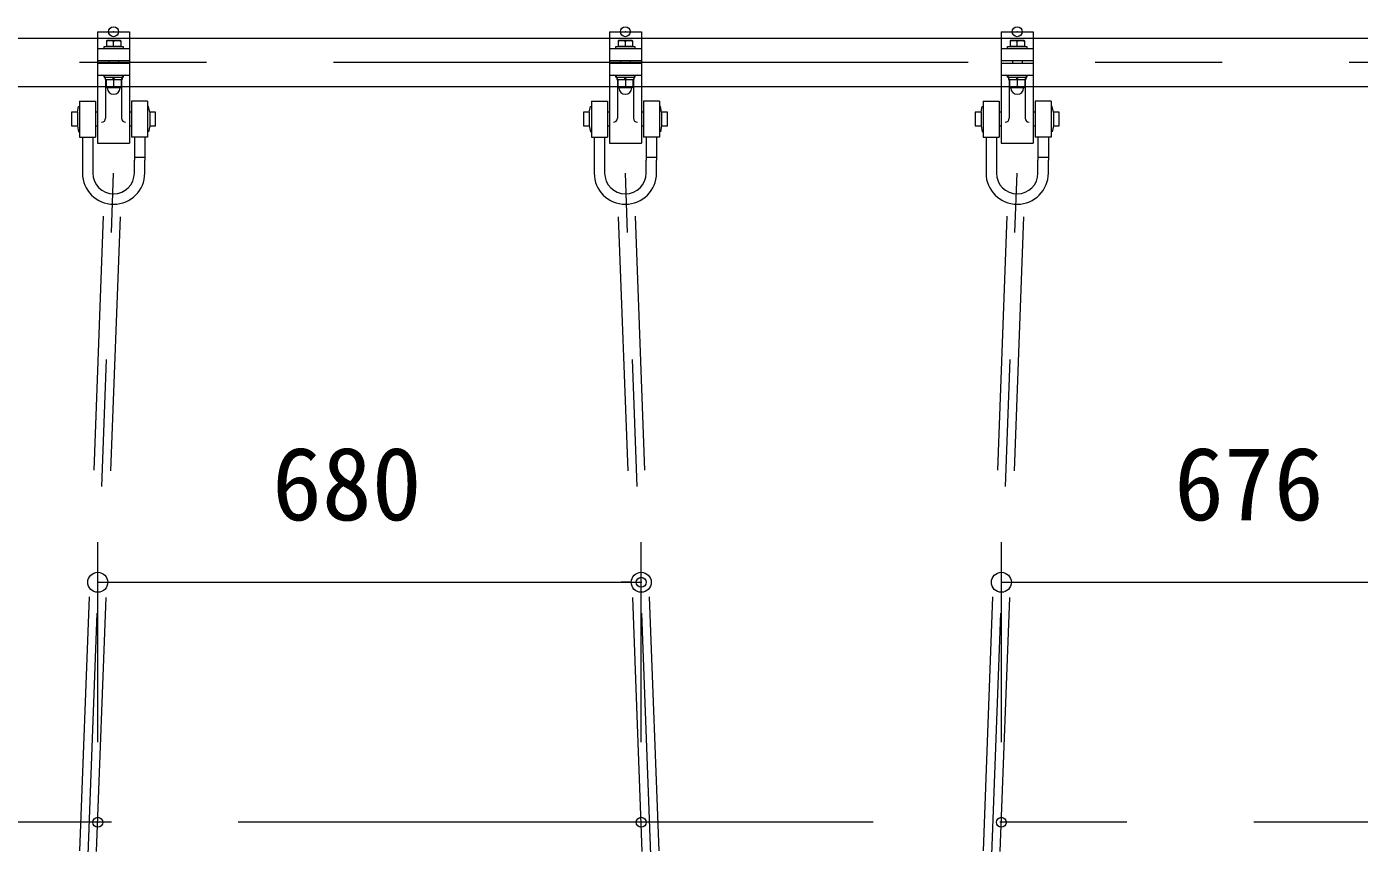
# Model space of a CAD drawing. Units: millimetres, scale not verified. Extents: x 0 to 420, y 0 to 297.
# Drawn here: x 67.88 to 101.21, y 92.74 to 113.16 of the extents above; entities that cross this region are included whole.
import ezdxf
from ezdxf.enums import TextEntityAlignment as Align

# ---------------------------------------------------------------- set-up
doc = ezdxf.new("R2010")
doc.units = ezdxf.units.MM
doc.header["$LTSCALE"] = 0.5
doc.header["$PDMODE"] = 32
doc.header["$PDSIZE"] = 0.25
doc.linetypes.add('USER1', pattern=[50.8, 31.75, -6.35, 6.35, -6.35])
doc.linetypes.add('USER2', pattern=[19.05, 12.7, -6.35])
doc.layers.add('LY_5', color=2, linetype='Continuous', lineweight=18)
doc.layers.add('LY_6', color=7, linetype='Continuous', lineweight=0)
doc.styles.add('ＭＳ ゴシック', font='')
doc.styles.get('ＭＳ ゴシック').set_extended_font_data('MS Gothic')

# ---------------------------------------------------------------- blocks, each defined once
blk = doc.blocks.new('-022-_DOTBLANK')
at = {"color": 7, "linetype": 'Continuous', "lineweight": 0}
blk.add_line((-0.5, 0), (-1, 0), dxfattribs=at)
blk.add_circle((0, 0), 0.5, dxfattribs=at)

msp = doc.modelspace()

# ---------------------------------------------------------------- linework, layer by layer
at = {"layer": 'LY_5'}
for p, q in [((69.65, 113.0327), (69.65, 110.2477)), ((69.65, 113.0327), (70.45, 113.0327)), ((70.45, 113.0327), (70.45, 110.2477)), ((82.45, 113.0327), (82.45, 110.2477)), ((82.45, 113.0327), (83.25, 113.0327)), ((83.25, 113.0327), (83.25, 110.2477)), ((92.25, 113.0327), (92.25, 110.2477)), ((92.25, 113.0327), (93.05, 113.0327)), ((93.05, 113.0327), (93.05, 110.2477)), ((69.81, 112.6127), (69.81, 112.6627)), ((69.81, 112.6627), (70.29, 112.6627)), ((69.87, 112.8027), (69.88, 112.8127)), ((69.87, 112.8027), (69.87, 112.6627)), ((70.23, 112.6627), (69.87, 112.6627)), ((70.22, 112.8127), (69.88, 112.8127)), ((70.05, 112.6627), (70.05, 112.79)), ((70.23, 112.8027), (70.22, 112.8127)), ((70.23, 112.8027), (70.23, 112.6627)), ((70.29, 112.6627), (70.29, 112.6127)), ((82.61, 112.6127), (82.61, 112.6627)), ((82.61, 112.6627), (83.09, 112.6627)), ((82.67, 112.8027), (82.68, 112.8127)), ((82.67, 112.8027), (82.67, 112.6627)), ((83.03, 112.6627), (82.67, 112.6627)), ((83.02, 112.8127), (82.68, 112.8127)), ((82.85, 112.6627), (82.85, 112.79)), ((83.03, 112.8027), (83.02, 112.8127)), ((83.03, 112.8027), (83.03, 112.6627)), ((83.09, 112.6627), (83.09, 112.6127)), ((92.41, 112.6127), (92.41, 112.6627)), ((92.41, 112.6627), (92.89, 112.6627)), ((92.47, 112.8027), (92.48, 112.8127)), ((92.47, 112.8027), (92.47, 112.6627)), ((92.83, 112.6627), (92.47, 112.6627)), ((92.82, 112.8127), (92.48, 112.8127)), ((92.65, 112.6627), (92.65, 112.79)), ((92.83, 112.8027), (92.82, 112.8127)), ((92.83, 112.8027), (92.83, 112.6627)), ((92.89, 112.6627), (92.89, 112.6127)), ((69.65, 112.6127), (70.45, 112.6127)), ((69.81, 112.6127), (70.29, 112.6127)), ((82.45, 112.6127), (83.25, 112.6127)), ((82.61, 112.6127), (83.09, 112.6127)), ((92.25, 112.6127), (93.05, 112.6127)), ((92.41, 112.6127), (92.89, 112.6127)), ((69.65, 112.3127), (70.45, 112.3127)), ((69.65, 112.2477), (70.45, 112.2477)), ((82.45, 112.3127), (83.25, 112.3127)), ((82.45, 112.2477), (83.25, 112.2477)), ((92.25, 112.3127), (93.05, 112.3127)), ((92.25, 112.2477), (93.05, 112.2477)), ((69.65, 111.9477), (70.45, 111.9477)), ((69.81, 111.8977), (69.81, 111.9477)), ((69.81, 111.9477), (70.29, 111.9477)), ((69.81, 111.8977), (70.29, 111.8977)), ((69.835, 111.8977), (69.835, 111.8377)), ((69.835, 111.8977), (70.265, 111.8977)), ((69.835, 111.8377), (70.265, 111.8377)), ((69.85, 111.8477), (69.85, 110.8694)), ((69.86, 111.8377), (70.24, 111.8377)), ((69.86, 111.8377), (69.86, 111.6435)), ((70.0466, 111.8377), (70.0306, 111.8977)), ((70.05, 111.8377), (70.05, 111.6604)), ((70.0694, 111.8377), (70.0533, 111.8977)), ((70.24, 111.8377), (70.24, 111.6435)), ((70.25, 111.8477), (70.25, 110.8694)), ((70.265, 111.8977), (70.265, 111.8377)), ((70.29, 111.9477), (70.29, 111.8977)), ((82.45, 111.9477), (83.25, 111.9477)), ((82.61, 111.8977), (82.61, 111.9477)), ((82.61, 111.9477), (83.09, 111.9477)), ((82.61, 111.8977), (83.09, 111.8977)), ((82.635, 111.8977), (82.635, 111.8377)), ((82.635, 111.8977), (83.065, 111.8977)), ((82.635, 111.8377), (83.065, 111.8377)), ((82.65, 111.8477), (82.65, 110.8694)), ((82.66, 111.8377), (83.04, 111.8377)), ((82.66, 111.8377), (82.66, 111.6435)), ((82.8467, 111.8377), (82.8306, 111.8977)), ((82.85, 111.8377), (82.85, 111.6604)), ((82.8694, 111.8377), (82.8533, 111.8977)), ((83.04, 111.8377), (83.04, 111.6435)), ((83.05, 111.8477), (83.05, 110.8694)), ((83.065, 111.8977), (83.065, 111.8377)), ((83.09, 111.9477), (83.09, 111.8977)), ((92.25, 111.9477), (93.05, 111.9477)), ((92.41, 111.8977), (92.41, 111.9477)), ((92.41, 111.9477), (92.89, 111.9477)), ((92.41, 111.8977), (92.89, 111.8977)), ((92.435, 111.8977), (92.435, 111.8377)), ((92.435, 111.8977), (92.865, 111.8977)), ((92.435, 111.8377), (92.865, 111.8377)), ((92.45, 111.8477), (92.45, 110.8694)), ((92.46, 111.8377), (92.84, 111.8377)), ((92.46, 111.8377), (92.46, 111.6435)), ((92.6466, 111.8377), (92.6306, 111.8977)), ((92.65, 111.8377), (92.65, 111.6604)), ((92.6694, 111.8377), (92.6533, 111.8977)), ((92.84, 111.8377), (92.84, 111.6435)), ((92.85, 111.8477), (92.85, 110.8694)), ((92.865, 111.8977), (92.865, 111.8377)), ((92.89, 111.9477), (92.89, 111.8977)), ((69.86, 111.6435), (69.87, 111.6377)), ((69.87, 111.6377), (70.23, 111.6377)), ((69.89, 111.6277), (69.89, 111.6377)), ((70.21, 111.6277), (70.21, 111.6377)), ((70.24, 111.6435), (70.23, 111.6377)), ((82.66, 111.6435), (82.67, 111.6377)), ((82.67, 111.6377), (83.03, 111.6377)), ((82.69, 111.6277), (82.69, 111.6377)), ((83.01, 111.6277), (83.01, 111.6377)), ((83.04, 111.6435), (83.03, 111.6377)), ((92.46, 111.6435), (92.47, 111.6377)), ((92.47, 111.6377), (92.83, 111.6377)), ((92.49, 111.6277), (92.49, 111.6377)), ((92.81, 111.6277), (92.81, 111.6377)), ((92.84, 111.6435), (92.83, 111.6377)), ((69, 111.0177), (69, 110.6777)), ((69.1448, 111.0177), (69, 111.0177)), ((69.1448, 111.0173), (69.1755, 111.1647)), ((69.1448, 111.0173), (69.1448, 110.6781)), ((69.1755, 111.1647), (69.2, 111.1596)), ((69.2, 111.2977), (69.2, 110.3977)), ((69.2, 111.2977), (69.6, 111.2977)), ((69.2, 111.1596), (69.2, 110.5357)), ((69.6, 111.2977), (69.6, 110.3977)), ((69.65, 111.0177), (69.6, 111.0177)), ((70.5, 111.0177), (70.4498, 111.0177)), ((70.5, 111.2977), (70.5, 110.3977)), ((70.9, 111.2977), (70.5, 111.2977)), ((70.9, 111.2977), (70.9, 110.3977)), ((70.9245, 111.1647), (70.9, 111.1596)), ((70.9, 111.1596), (70.9, 110.5357)), ((70.9552, 111.0173), (70.9245, 111.1647)), ((71.1, 111.0177), (70.9551, 111.0177)), ((70.9552, 111.0173), (70.9552, 110.6781)), ((71.1, 110.6777), (71.1, 111.0177)), ((81.8, 111.0177), (81.8, 110.6777)), ((81.9448, 111.0177), (81.8, 111.0177)), ((81.9448, 111.0173), (81.9755, 111.1647)), ((81.9448, 111.0173), (81.9448, 110.6781)), ((81.9755, 111.1647), (82, 111.1596)), ((82, 111.2977), (82, 110.3977)), ((82, 111.2977), (82.4, 111.2977)), ((82, 111.1596), (82, 110.5357)), ((82.4, 111.2977), (82.4, 110.3977)), ((82.45, 111.0177), (82.4, 111.0177)), ((83.3, 111.0177), (83.2498, 111.0177)), ((83.3, 111.2977), (83.3, 110.3977)), ((83.7, 111.2977), (83.3, 111.2977)), ((83.7, 111.2977), (83.7, 110.3977)), ((83.7245, 111.1647), (83.7, 111.1596)), ((83.7, 111.1596), (83.7, 110.5357)), ((83.7552, 111.0173), (83.7245, 111.1647)), ((83.9, 111.0177), (83.7551, 111.0177)), ((83.7552, 111.0173), (83.7552, 110.6781)), ((83.9, 110.6777), (83.9, 111.0177)), ((91.6, 111.0177), (91.6, 110.6777)), ((91.7448, 111.0177), (91.6, 111.0177)), ((91.7448, 111.0173), (91.7755, 111.1647)), ((91.7448, 111.0173), (91.7448, 110.6781)), ((91.7755, 111.1647), (91.8, 111.1596)), ((91.8, 111.2977), (91.8, 110.3977)), ((91.8, 111.2977), (92.2, 111.2977)), ((91.8, 111.1596), (91.8, 110.5357)), ((92.2, 111.2977), (92.2, 110.3977)), ((92.25, 111.0177), (92.2, 111.0177)), ((93.1, 111.0177), (93.0498, 111.0177)), ((93.1, 111.2977), (93.1, 110.3977)), ((93.5, 111.2977), (93.1, 111.2977)), ((93.5, 111.2977), (93.5, 110.3977)), ((93.5245, 111.1647), (93.5, 111.1596)), ((93.5, 111.1596), (93.5, 110.5357)), ((93.5552, 111.0173), (93.5245, 111.1647)), ((93.7, 111.0177), (93.5551, 111.0177)), ((93.5552, 111.0173), (93.5552, 110.6781)), ((93.7, 110.6777), (93.7, 111.0177)), ((69, 110.6777), (69.1448, 110.6777)), ((69.1448, 110.6781), (69.1755, 110.5306)), ((69.6, 110.6777), (69.65, 110.6777)), ((70.4498, 110.6777), (70.5, 110.6777)), ((70.9552, 110.6781), (70.9245, 110.5306)), ((70.9551, 110.6777), (71.1, 110.6777)), ((81.8, 110.6777), (81.9448, 110.6777)), ((81.9448, 110.6781), (81.9755, 110.5306)), ((82.4, 110.6777), (82.45, 110.6777)), ((83.2498, 110.6777), (83.3, 110.6777)), ((83.7552, 110.6781), (83.7245, 110.5306)), ((83.7551, 110.6777), (83.9, 110.6777)), ((91.6, 110.6777), (91.7448, 110.6777)), ((91.7448, 110.6781), (91.7755, 110.5306)), ((92.2, 110.6777), (92.25, 110.6777)), ((93.0498, 110.6777), (93.1, 110.6777)), ((93.5552, 110.6781), (93.5245, 110.5306)), ((93.5551, 110.6777), (93.7, 110.6777)), ((69.1755, 110.5306), (69.2, 110.5357)), ((69.2, 110.3977), (69.6, 110.3977)), ((69.27, 110.3977), (69.27, 109.4977)), ((69.53, 110.3977), (69.53, 109.4977)), ((70.9, 110.3977), (70.5, 110.3977)), ((70.57, 110.3977), (70.57, 109.8177)), ((70.83, 110.3977), (70.83, 109.8177)), ((70.9245, 110.5306), (70.9, 110.5357)), ((81.9755, 110.5306), (82, 110.5357)), ((82, 110.3977), (82.4, 110.3977)), ((82.07, 110.3977), (82.07, 109.4977)), ((82.33, 110.3977), (82.33, 109.4977)), ((83.7, 110.3977), (83.3, 110.3977)), ((83.37, 110.3977), (83.37, 109.8177)), ((83.63, 110.3977), (83.63, 109.8177)), ((83.7245, 110.5306), (83.7, 110.5357)), ((91.7755, 110.5306), (91.8, 110.5357)), ((91.8, 110.3977), (92.2, 110.3977)), ((91.87, 110.3977), (91.87, 109.4977)), ((92.13, 110.3977), (92.13, 109.4977)), ((93.5, 110.3977), (93.1, 110.3977)), ((93.17, 110.3977), (93.17, 109.8177)), ((93.43, 110.3977), (93.43, 109.8177)), ((93.5245, 110.5306), (93.5, 110.5357)), ((69.65, 110.2477), (70.45, 110.2477)), ((82.45, 110.2477), (83.25, 110.2477)), ((92.25, 110.2477), (93.05, 110.2477)), ((70.57, 109.8977), (70.83, 109.8977)), ((70.57, 109.4977), (70.57, 109.8177)), ((70.83, 109.4977), (70.83, 109.8177)), ((83.37, 109.8977), (83.63, 109.8977)), ((83.37, 109.4977), (83.37, 109.8177)), ((83.63, 109.4977), (83.63, 109.8177)), ((93.17, 109.8977), (93.43, 109.8977)), ((93.17, 109.4977), (93.17, 109.8177)), ((93.43, 109.4977), (93.43, 109.8177))]:
    msp.add_line(p, q, dxfattribs=at)
at = {"layer": 'LY_5', "color": 7, "lineweight": 0}
for p, q in [((60.65, 112.8727), (69.65, 112.8727)), ((70.45, 112.8727), (82.45, 112.8727)), ((83.25, 112.8727), (92.25, 112.8727)), ((93.05, 112.8727), (103.35, 112.8727)), ((60.65, 111.6627), (69.65, 111.6627)), ((70.45, 111.6627), (82.45, 111.6627)), ((83.25, 111.6627), (92.25, 111.6627)), ((93.05, 111.6627), (103.35, 111.6627))]:
    msp.add_line(p, q, dxfattribs=at)
at = {"layer": 'LY_5', "color": 7, "linetype": 'USER2', "lineweight": 0}
for p, q in [((69.65, 112.8727), (70.45, 112.8727)), ((82.45, 112.8727), (83.25, 112.8727)), ((92.25, 112.8727), (93.05, 112.8727)), ((69.93, 112.3127), (69.93, 112.2477)), ((70.17, 112.3127), (70.17, 112.2477)), ((82.73, 112.3127), (82.73, 112.2477)), ((82.97, 112.3127), (82.97, 112.2477)), ((92.53, 112.3127), (92.53, 112.2477)), ((92.77, 112.3127), (92.77, 112.2477)), ((69.65, 111.6627), (70.45, 111.6627)), ((82.45, 111.6627), (83.25, 111.6627)), ((92.25, 111.6627), (93.05, 111.6627)), ((68.8506, 83.0374), (69.8401, 109.5055)), ((69.2703, 83.0217), (70.2599, 109.4898)), ((83.6297, 83.0217), (82.6401, 109.4898)), ((84.0494, 83.0374), (83.0599, 109.5055)), ((91.4506, 83.0374), (92.4401, 109.5055)), ((91.8703, 83.0217), (92.8599, 109.4898))]:
    msp.add_line(p, q, dxfattribs=at)
at = {"layer": 'LY_5', "color": 7, "linetype": 'USER1', "lineweight": 0}
for p, q in [((50.15, 112.2677), (106.25, 112.2677)), ((69.0455, 82.6298), (70.05, 109.4977)), ((83.8545, 82.6298), (82.85, 109.4977)), ((91.6455, 82.6298), (92.65, 109.4977)), ((165.2435, 93.2677), (47.2565, 93.2677))]:
    msp.add_line(p, q, dxfattribs=at)
at = {"layer": 'LY_5'}
for centre, radius, start, end in [((69.96, 112.5605), 0.2465, 68.58229, 111.41755), ((70.14, 112.5605), 0.2465, 68.58243, 111.41757), ((82.76, 112.5605), 0.2465, 68.58229, 111.41755), ((82.94, 112.5605), 0.2465, 68.58243, 111.41757), ((92.56, 112.5605), 0.2465, 68.58229, 111.41755), ((92.74, 112.5605), 0.2465, 68.58243, 111.41757), ((69.75, 111.8477), 0.1, 0, 90), ((70.35, 111.8477), 0.1, 90, 180), ((82.55, 111.8477), 0.1, 0, 90), ((83.15, 111.8477), 0.1, 90, 180), ((92.35, 111.8477), 0.1, 0, 90), ((92.95, 111.8477), 0.1, 90, 180), ((69.955, 111.9179), 0.2744, 249.74445, 290.25555), ((70.05, 111.6277), 0.16, 180, 0), ((70.145, 111.9179), 0.2744, 249.74445, 290.25555), ((82.755, 111.9179), 0.2744, 249.74445, 290.25555), ((82.85, 111.6277), 0.16, 180, 0), ((82.945, 111.9179), 0.2744, 249.74445, 290.25555), ((92.555, 111.9179), 0.2744, 249.74445, 290.25555), ((92.65, 111.6277), 0.16, 180, 0), ((92.745, 111.9179), 0.2744, 249.74445, 290.25555), ((69.75, 110.8694), 0.1, 270, 0), ((70.35, 110.8694), 0.1, 180, 270), ((82.55, 110.8694), 0.1, 270, 0), ((83.15, 110.8694), 0.1, 180, 270), ((92.35, 110.8694), 0.1, 270, 0), ((92.95, 110.8694), 0.1, 180, 270), ((70.05, 109.4977), 0.78, 180, 0), ((70.05, 109.4977), 0.52, 180, 0), ((82.85, 109.4977), 0.78, 180, 0), ((82.85, 109.4977), 0.52, 180, 0), ((92.65, 109.4977), 0.78, 180, 0), ((92.65, 109.4977), 0.52, 180, 0)]:
    msp.add_arc(centre, radius, start, end, dxfattribs=at)
at = {"layer": 'LY_6'}
for p, q in [((69.6534, 95.2677), (69.6534, 100.2677)), ((83.2466, 95.2677), (83.2466, 100.2677)), ((92.2534, 95.2677), (92.2534, 100.2677)), ((69.6534, 99.2677), (83.2466, 99.2677)), ((92.2534, 99.2677), (105.764, 99.2677))]:
    msp.add_line(p, q, dxfattribs=at)
for p in [(70.05, 113.0327), (70.05, 113.0327), (82.85, 113.0327), (82.85, 113.0327), (92.65, 113.0327), (92.65, 113.0327), (83.2466, 99.2677), (69.6534, 93.2677), (83.2466, 93.2677), (92.2534, 93.2677)]:
    msp.add_point(p, dxfattribs=at)

# ---------------------------------------------------------------- block references
at = {"layer": 'LY_6', "xscale": 0.5, "yscale": 0.5, "rotation": 180}
for p in [(69.6534, 99.2677), (92.2534, 99.2677)]:
    msp.add_blockref('-022-_DOTBLANK', p, dxfattribs=at)
at = {"layer": 'LY_6', "xscale": 0.5, "yscale": 0.5}
msp.add_blockref('-022-_DOTBLANK', (83.2466, 99.2677), dxfattribs=at)

# ---------------------------------------------------------------- texts
at = {"layer": 'LY_6', "style": 'ＭＳ ゴシック'}
for s, p in [('680', (74.013, 100.2677)), ('676', (96.5748, 100.2677))]:
    msp.add_text(s, height=1.833, dxfattribs=at).set_placement(p, align=Align.BOTTOM_LEFT)

doc.saveas('drawing.dxf')
